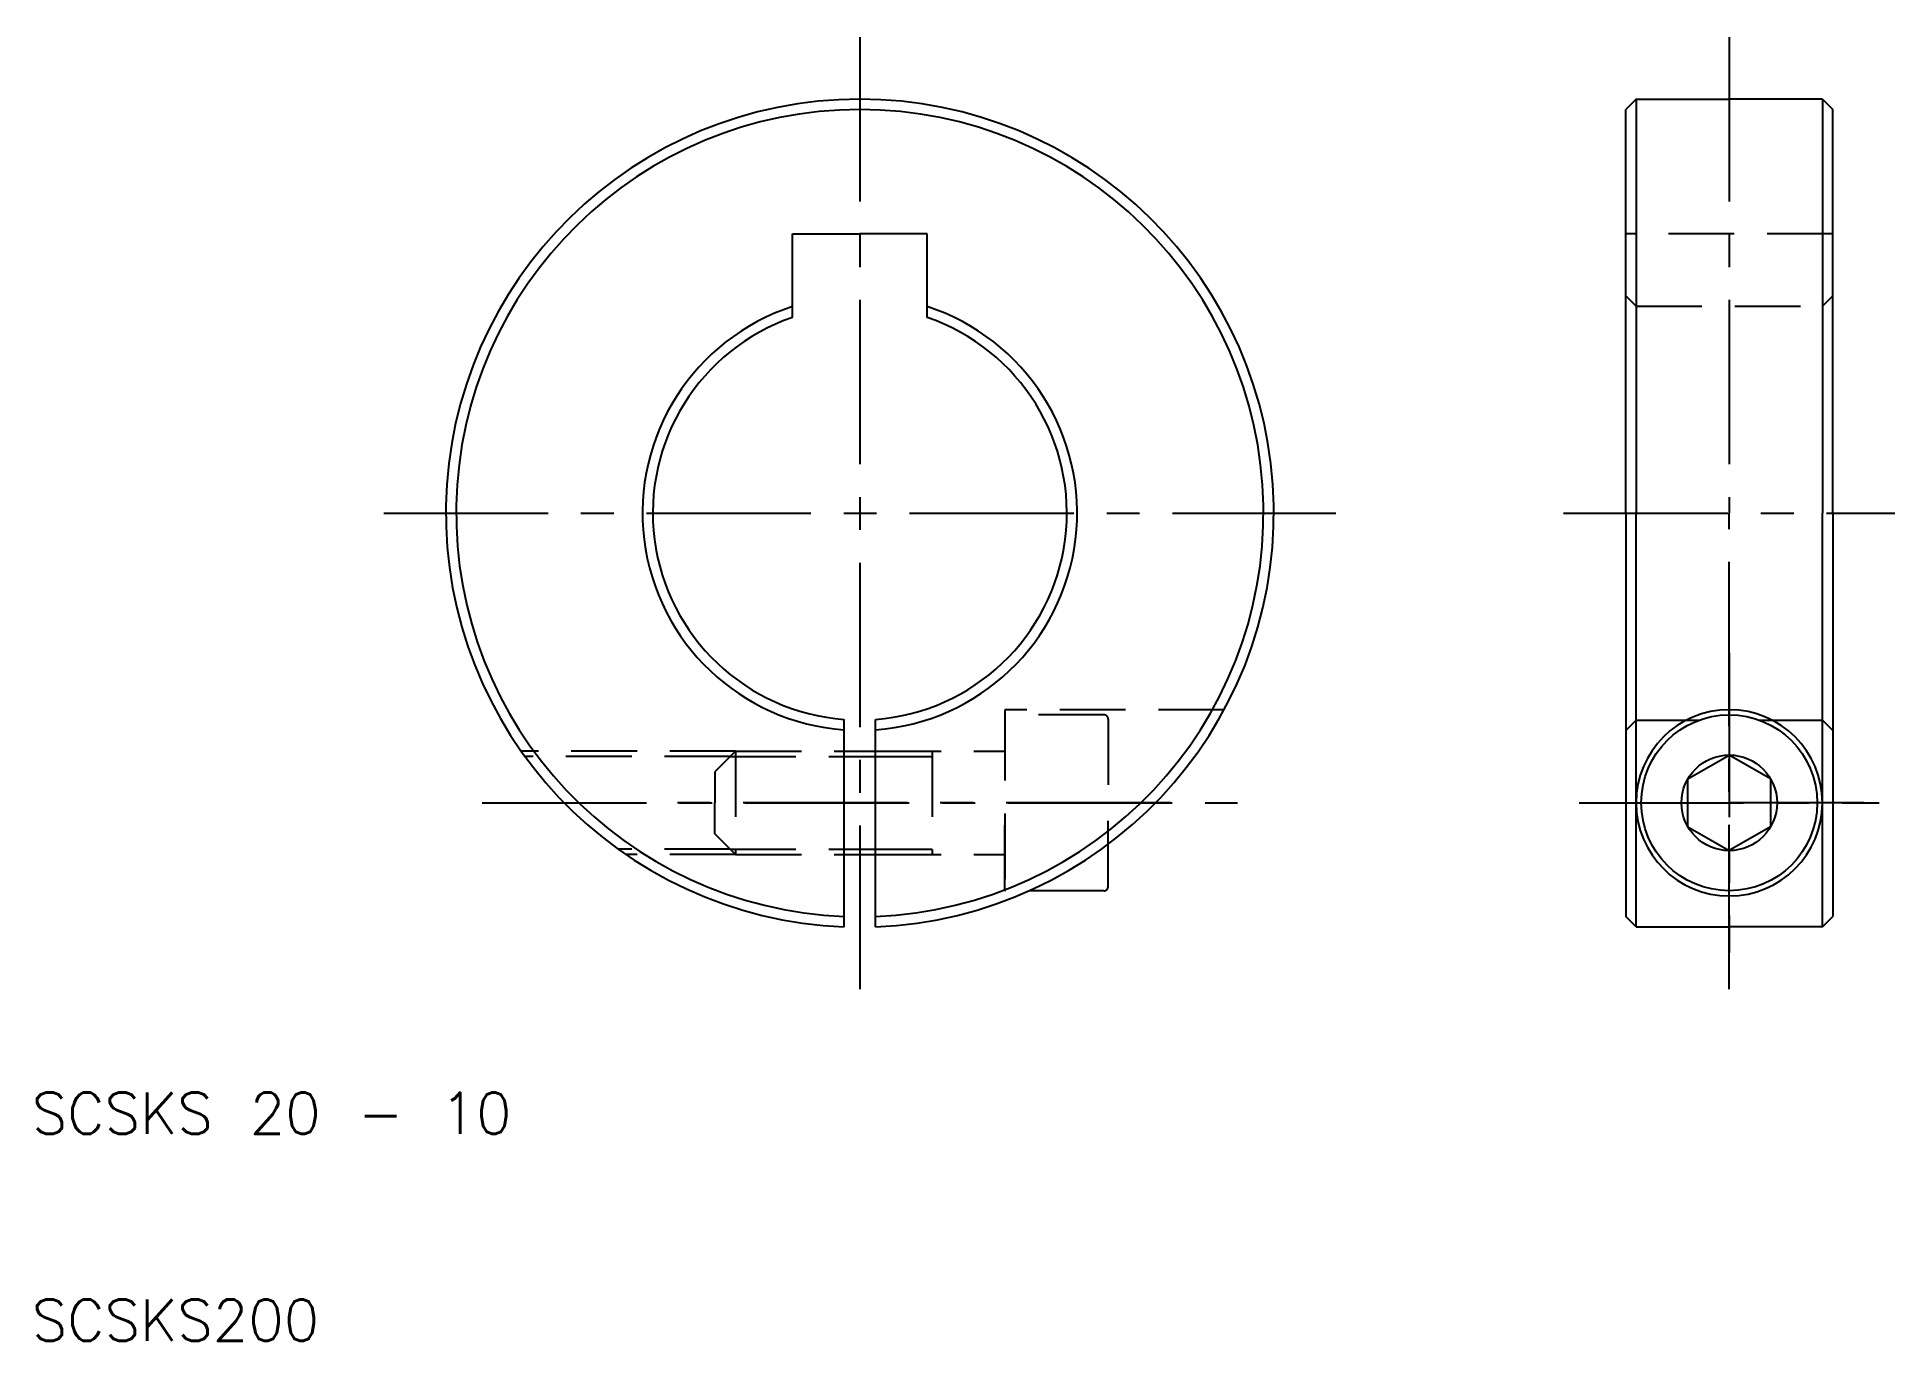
# Model space of a CAD drawing. Extents: x 10.3 to 100, y 10 to 73.
import ezdxf

# ---------------------------------------------------------------- set-up
doc = ezdxf.new("R2010")
doc.units = 0
doc.header["$LTSCALE"] = 0.25
doc.linetypes.add('CENTER', pattern=[50.8, 31.75, -6.35, 6.35, -6.35])
doc.linetypes.add('DASHED', pattern=[19.05, 12.7, -6.35])
doc.layers.get('0').update_dxf_attribs({"linetype": 'CONTINUOUS'})
doc.layers.add('CENTER', color=1, linetype='CENTER')
doc.styles.get("Standard").update_dxf_attribs({"font": 'txt.shx', "bigfont": 'extfont.shx'})

msp = doc.modelspace()

# ---------------------------------------------------------------- linework, layer by layer
for p, q in [((87.5, 70), (87, 69.5)), ((87.5, 70), (87.5, 50)), ((87.5, 70), (92, 70)), ((96.5, 70), (92, 70)), ((96.5, 70), (96.5, 50)), ((96.5, 70), (97, 69.5)), ((87, 50), (87, 69.5)), ((97, 50), (97, 69.5)), ((46.75, 59.457), (46.75, 63.5)), ((46.75, 63.5), (50, 63.5)), ((53.25, 63.5), (50, 63.5)), ((53.25, 59.457), (53.25, 63.5)), ((87, 50), (87, 30.5)), ((87.5, 30), (87.5, 50)), ((96.5, 30), (96.5, 50)), ((97, 50), (97, 30.5)), ((49.25, 30.014), (49.25, 40.028)), ((50.75, 30.014), (50.75, 40.028)), ((49.25, 38.5), (50.75, 38.5)), ((90, 37.155), (92, 38.309)), ((94, 37.155), (92, 38.309)), ((90, 34.845), (90, 37.155)), ((94, 37.155), (94, 34.845)), ((90, 34.845), (92, 33.691)), ((94, 34.845), (92, 33.691)), ((49.25, 33.5), (50.75, 33.5)), ((62, 31.95), (62, 34)), ((61.8, 31.75), (58.182, 31.75)), ((87.5, 30), (87, 30.5)), ((87.5, 30), (92, 30)), ((96.5, 30), (92, 30)), ((96.5, 30), (97, 30.5))]:
    msp.add_line(p, q)
at = {"color": 3, "linetype": 'DASHED'}
for p, q in [((97, 63.5), (87, 63.5)), ((87.5, 60), (87, 60.5)), ((96.5, 60), (97, 60.5)), ((87.5, 60), (96.5, 60)), ((67.6, 40.5), (57, 40.5)), ((57, 40.5), (57, 40.25)), ((57, 40.25), (57, 31.265)), ((61.8, 40.25), (57, 40.25)), ((62, 40.05), (62, 36)), ((87.5, 40), (87, 39.5)), ((87.5, 40), (90.564, 40)), ((93.436, 40), (96.5, 40)), ((96.5, 40), (97, 39.5)), ((44, 38.5), (33.637, 38.5)), ((43.74, 38.24), (33.823, 38.24)), ((44, 38.5), (43, 37.5)), ((43.74, 38.24), (49.25, 38.24)), ((44, 38.5), (49.25, 38.5)), ((44, 38.5), (44, 33.5)), ((50.75, 38.5), (57, 38.5)), ((50.75, 38.24), (53.5, 38.24)), ((53.5, 38.5), (53.5, 33.5)), ((43, 37.5), (43, 36)), ((43, 34.5), (43, 36)), ((57, 31.75), (57, 36)), ((62, 31.95), (62, 36)), ((44, 33.5), (43, 34.5)), ((43.74, 33.76), (38.327, 33.76)), ((44, 33.5), (38.697, 33.5)), ((43.74, 33.76), (49.25, 33.76)), ((44, 33.5), (49.25, 33.5)), ((50.75, 33.76), (53.5, 33.76)), ((50.75, 33.5), (57, 33.5)), ((61.8, 31.75), (57, 31.75))]:
    msp.add_line(p, q, dxfattribs=at)
at = {"color": 3}
for p, q in [((49.25, 38.24), (50.75, 38.24)), ((49.25, 33.76), (50.75, 33.76))]:
    msp.add_line(p, q, dxfattribs=at)
for radius in [4.25, 2.309]:
    msp.add_circle((92, 36), radius)
for centre, radius, start, end in [((50, 50), 20, 272.1491, 267.8509), ((50, 50), 19.5, 272.20423, 267.79577), ((50, 50), 10.5, 108.03054, 265.90396), ((50, 50), 10, 108.96557, 265.69878), ((50, 50), 10.5, 274.09604, 71.96946), ((50, 50), 10, 274.30122, 71.03443), ((92, 36), 4.5, 0, 180), ((92, 36), 4.5, 180, 0), ((61.8, 31.95), 0.2, 270, 0)]:
    msp.add_arc(centre, radius, start, end)
at = {"color": 3, "linetype": 'DASHED'}
for centre, start, end in [((61.8, 40.05), 0, 90), ((61.8, 31.95), 270, 0)]:
    msp.add_arc(centre, 0.2, start, end, dxfattribs=at)
at = {"layer": 'CENTER', "color": 1, "linetype": 'CENTER'}
for p, q in [((50, 73), (50, 27)), ((92, 73), (92, 50)), ((27, 50), (73, 50)), ((84, 50), (100, 50)), ((92, 27), (92, 50)), ((92, 43.25), (92, 28.75)), ((31.752, 36), (68.248, 36)), ((65, 36), (40, 36)), ((65, 36), (54, 36)), ((84.75, 36), (99.25, 36)), ((85.5, 36), (92, 36)), ((98.5, 36), (92, 36))]:
    msp.add_line(p, q, dxfattribs=at)

# ---------------------------------------------------------------- texts
for s, p in [('SCSKS 20 - 10', (10, 20)), ('SCSKS200', (10, 10))]:
    msp.add_text(s, height=2).set_placement(p)

doc.saveas('drawing.dxf')
